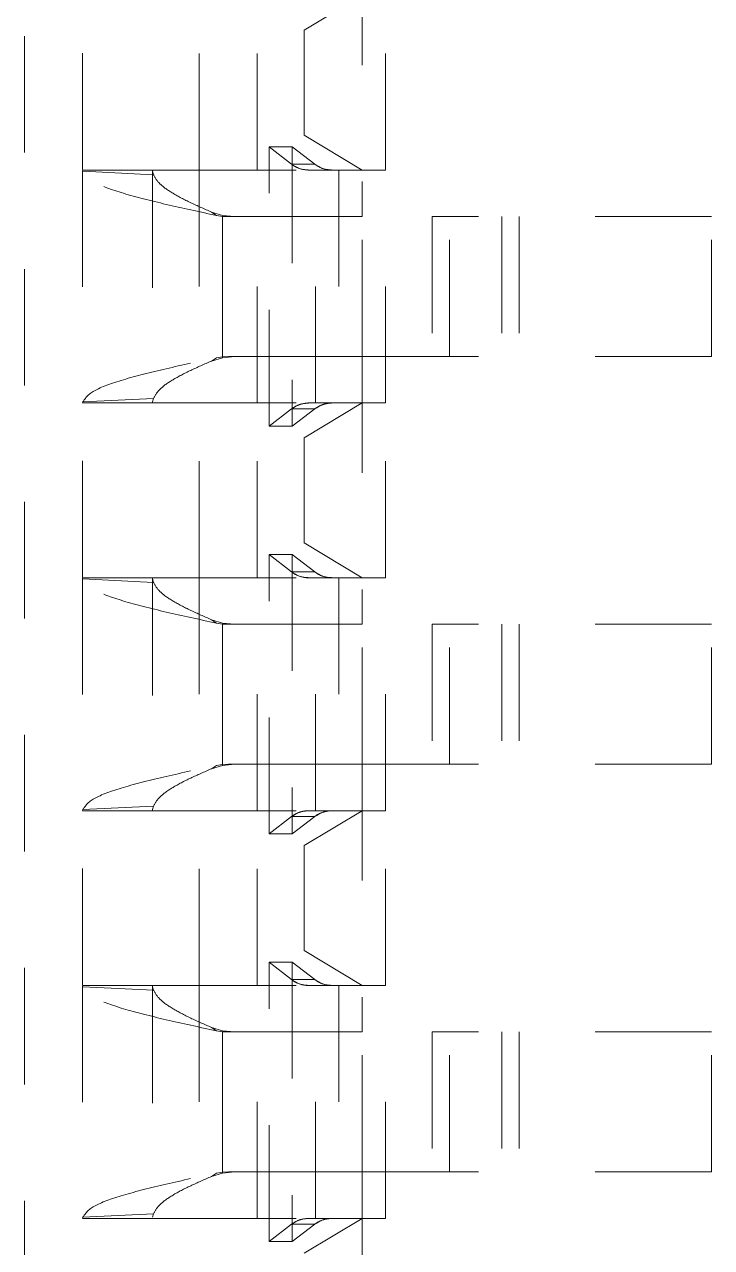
# Model space of a CAD drawing. Header units: millimetres. Extents: x 35 to 332, y 141 to 455.
# Drawn here: x 156.14 to 159.09, y 251.81 to 257.06 of the extents above; entities that cross this region are included whole.
import ezdxf

# ---------------------------------------------------------------- set-up
doc = ezdxf.new("R2010")
doc.units = ezdxf.units.MM
doc.linetypes.add('HIDDEN', pattern=[0.2, 0.1, -0.1])

# ---------------------------------------------------------------- blocks, each defined once
blk = doc.blocks.new('DFSADVS')
at = {"color": 0, "linetype": 'HIDDEN', "lineweight": 18}
for p, q in [((717.0854, -196.5293), (717.0854, -196.7543)), ((717.2054, -196.5293), (717.0854, -196.5293)), ((717.2054, -196.5293), (717.2054, -196.7543)), ((717.5554, -196.5293), (717.4354, -196.5293)), ((717.4354, -196.5293), (717.4354, -196.7543)), ((717.5554, -196.5293), (717.5554, -196.7543)), ((717.7854, -196.5293), (717.7854, -196.7543)), ((717.9054, -196.5293), (717.7854, -196.5293)), ((717.9054, -196.5293), (717.9054, -196.7543)), ((717.0854, -196.6943), (717.2054, -196.6943)), ((717.4354, -196.6943), (717.5554, -196.6943)), ((717.7854, -196.6943), (717.9054, -196.6943)), ((717.0854, -196.7092), (717.2054, -196.7092)), ((717.4354, -196.7092), (717.5554, -196.7092)), ((717.7854, -196.7092), (717.9054, -196.7092)), ((717.2054, -196.7543), (717.0854, -196.7543)), ((717.0854, -196.7543), (717.0854, -196.7692)), ((717.2054, -196.7692), (717.2054, -196.7543)), ((717.5554, -196.7543), (717.4354, -196.7543)), ((717.4354, -196.7543), (717.4354, -196.7692)), ((717.5554, -196.7692), (717.5554, -196.7543)), ((717.9054, -196.7543), (717.7854, -196.7543)), ((717.7854, -196.7543), (717.7854, -196.7692)), ((717.9054, -196.7692), (717.9054, -196.7543)), ((717.0854, -196.7692), (717.2054, -196.7692)), ((717.0854, -196.944), (717.0854, -196.7692)), ((717.2054, -196.7692), (717.2054, -196.944)), ((717.4354, -196.7692), (717.5554, -196.7692)), ((717.4354, -196.944), (717.4354, -196.7692)), ((717.5554, -196.7692), (717.5554, -196.944)), ((717.7854, -196.7692), (717.9054, -196.7692)), ((717.7854, -196.944), (717.7854, -196.7692)), ((717.9054, -196.7692), (717.9054, -196.944)), ((717.0454, -196.8093), (716.8954, -196.8093)), ((717.2454, -196.8093), (717.0454, -196.8093)), ((717.0454, -196.8093), (717.0454, -196.8293)), ((717.2454, -196.8293), (717.2454, -196.8093)), ((717.3954, -196.8093), (717.2454, -196.8093)), ((717.5954, -196.8093), (717.3954, -196.8093)), ((717.3954, -196.8093), (717.3954, -196.8293)), ((717.5954, -196.8293), (717.5954, -196.8093)), ((717.7454, -196.8093), (717.5954, -196.8093)), ((717.9454, -196.8093), (717.7454, -196.8093)), ((717.7454, -196.8093), (717.7454, -196.8293)), ((717.9454, -196.8293), (717.9454, -196.8093)), ((718.0954, -196.8093), (717.9454, -196.8093)), ((716.8554, -196.8293), (717.0854, -196.8293)), ((716.8954, -196.8293), (716.9254, -196.8792)), ((717.0154, -196.8792), (717.0454, -196.8293)), ((717.0454, -196.8293), (717.0454, -196.8494)), ((717.0854, -196.8293), (717.0854, -196.944)), ((717.2054, -196.8293), (717.0854, -196.8293)), ((717.2054, -196.944), (717.2054, -196.8293)), ((717.2054, -196.8293), (717.4354, -196.8293)), ((717.2454, -196.8494), (717.2454, -196.8293)), ((717.2454, -196.8293), (717.2754, -196.8792)), ((717.3654, -196.8792), (717.3954, -196.8293)), ((717.3954, -196.8293), (717.3954, -196.8494)), ((717.4354, -196.8293), (717.4354, -196.944)), ((717.5554, -196.8293), (717.4354, -196.8293)), ((717.5554, -196.944), (717.5554, -196.8293)), ((717.5554, -196.8293), (717.7854, -196.8293)), ((717.5954, -196.8494), (717.5954, -196.8293)), ((717.5954, -196.8293), (717.6254, -196.8792)), ((717.7154, -196.8792), (717.7454, -196.8293)), ((717.7454, -196.8293), (717.7454, -196.8494)), ((717.7854, -196.8293), (717.7854, -196.944)), ((717.9054, -196.8293), (717.7854, -196.8293)), ((717.9054, -196.944), (717.9054, -196.8293)), ((717.9054, -196.8293), (718.1354, -196.8293)), ((717.9454, -196.8494), (717.9454, -196.8293)), ((717.9454, -196.8293), (717.9754, -196.8792)), ((717.0454, -196.8494), (717.2454, -196.8494)), ((717.0454, -196.8494), (717.0454, -196.8555)), ((717.2454, -196.8555), (717.2454, -196.8494)), ((717.3954, -196.8494), (717.5954, -196.8494)), ((717.3954, -196.8494), (717.3954, -196.8555)), ((717.5954, -196.8555), (717.5954, -196.8494)), ((717.7454, -196.8494), (717.9454, -196.8494)), ((717.7454, -196.8494), (717.7454, -196.8555)), ((717.9454, -196.8555), (717.9454, -196.8494)), ((717.0454, -196.8555), (717.0454, -196.8755)), ((717.2454, -196.8755), (717.2454, -196.8555)), ((717.3954, -196.8555), (717.3954, -196.8755)), ((717.5954, -196.8755), (717.5954, -196.8555)), ((717.7454, -196.8555), (717.7454, -196.8755)), ((717.9454, -196.8755), (717.9454, -196.8555)), ((717.0254, -196.8893), (717.0404, -196.8699)), ((717.0404, -196.8699), (717.0404, -196.8899)), ((717.2454, -196.8693), (717.0454, -196.8693)), ((717.2454, -196.8693), (717.0454, -196.8693)), ((717.0454, -196.8755), (717.0454, -196.8693)), ((717.2454, -196.8693), (717.2454, -196.8755)), ((717.2505, -196.8699), (717.2654, -196.8893)), ((717.2505, -196.8899), (717.2505, -196.8699)), ((717.3754, -196.8893), (717.3904, -196.8699)), ((717.3904, -196.8699), (717.3904, -196.8899)), ((717.5954, -196.8693), (717.3954, -196.8693)), ((717.5954, -196.8693), (717.3954, -196.8693)), ((717.3954, -196.8755), (717.3954, -196.8693)), ((717.5954, -196.8693), (717.5954, -196.8755)), ((717.6005, -196.8699), (717.6154, -196.8893)), ((717.6005, -196.8899), (717.6005, -196.8699)), ((717.7254, -196.8893), (717.7404, -196.8699)), ((717.7404, -196.8699), (717.7404, -196.8899)), ((717.9454, -196.8693), (717.7454, -196.8693)), ((717.9454, -196.8693), (717.7454, -196.8693)), ((717.7454, -196.8755), (717.7454, -196.8693)), ((717.9454, -196.8693), (717.9454, -196.8755)), ((717.9505, -196.8699), (717.9654, -196.8893)), ((717.9505, -196.8899), (717.9505, -196.8699)), ((716.9254, -196.8792), (717.0154, -196.8792)), ((717.2754, -196.8792), (717.3654, -196.8792)), ((717.6254, -196.8792), (717.7154, -196.8792)), ((717.0254, -196.8893), (717.2654, -196.8893)), ((717.0254, -196.9092), (717.0254, -196.8893)), ((717.0254, -196.9092), (717.0404, -196.8899)), ((717.0454, -196.8859), (717.0454, -196.9193)), ((717.2454, -196.9193), (717.2454, -196.8858)), ((717.2505, -196.8899), (717.2654, -196.9092)), ((717.2654, -196.8893), (717.2654, -196.9092)), ((717.3754, -196.9092), (717.3754, -196.8893)), ((717.3754, -196.8893), (717.6154, -196.8893)), ((717.3754, -196.9092), (717.3904, -196.8899)), ((717.3954, -196.8859), (717.3954, -196.9193)), ((717.5954, -196.9193), (717.5954, -196.8858)), ((717.6005, -196.8899), (717.6154, -196.9092)), ((717.6154, -196.8893), (717.6154, -196.9092)), ((717.7254, -196.8893), (717.9654, -196.8893)), ((717.7254, -196.9092), (717.7254, -196.8893)), ((717.7254, -196.9092), (717.7404, -196.8899)), ((717.7454, -196.8859), (717.7454, -196.9193)), ((717.9454, -196.9193), (717.9454, -196.8858)), ((717.9505, -196.8899), (717.9654, -196.9092)), ((717.9654, -196.8893), (717.9654, -196.9092)), ((717.2654, -196.9092), (717.0254, -196.9092)), ((717.6154, -196.9092), (717.3754, -196.9092)), ((717.9654, -196.9092), (717.7254, -196.9092)), ((717.0454, -196.9193), (716.8954, -196.9193)), ((717.2454, -196.9193), (717.0454, -196.9193)), ((717.0454, -196.9193), (717.0454, -196.9693)), ((717.2454, -196.9693), (717.2454, -196.9193)), ((717.3954, -196.9193), (717.2454, -196.9193)), ((717.5954, -196.9193), (717.3954, -196.9193)), ((717.3954, -196.9193), (717.3954, -196.9693)), ((717.5954, -196.9693), (717.5954, -196.9193)), ((717.7454, -196.9193), (717.5954, -196.9193)), ((717.9454, -196.9193), (717.7454, -196.9193)), ((717.7454, -196.9193), (717.7454, -196.9693)), ((717.9454, -196.9693), (717.9454, -196.9193)), ((718.0954, -196.9193), (717.9454, -196.9193)), ((717.0844, -196.9493), (717.0854, -196.9389)), ((717.0844, -196.9493), (717.0854, -196.9389)), ((717.0854, -196.944), (717.0852, -196.9492)), ((717.0854, -196.944), (717.0852, -196.9493)), ((717.0854, -196.9389), (717.0854, -196.944)), ((717.0854, -196.9389), (717.0854, -196.944)), ((717.2054, -196.9389), (717.2065, -196.9493)), ((717.2054, -196.944), (717.2054, -196.9389)), ((717.2054, -196.9389), (717.2065, -196.9493)), ((717.2054, -196.944), (717.2054, -196.9389)), ((717.2054, -196.944), (717.2057, -196.9492)), ((717.2057, -196.9493), (717.2054, -196.944)), ((717.4344, -196.9493), (717.4354, -196.9389)), ((717.4344, -196.9493), (717.4354, -196.9389)), ((717.4354, -196.944), (717.4352, -196.9492)), ((717.4354, -196.944), (717.4352, -196.9493)), ((717.4354, -196.9389), (717.4354, -196.944)), ((717.4354, -196.9389), (717.4354, -196.944)), ((717.5554, -196.9389), (717.5565, -196.9493)), ((717.5554, -196.944), (717.5554, -196.9389)), ((717.5554, -196.9389), (717.5565, -196.9493)), ((717.5554, -196.944), (717.5554, -196.9389)), ((717.5554, -196.944), (717.5557, -196.9492)), ((717.5557, -196.9493), (717.5554, -196.944)), ((717.7844, -196.9493), (717.7854, -196.9389)), ((717.7844, -196.9493), (717.7854, -196.9389)), ((717.7854, -196.944), (717.7852, -196.9492)), ((717.7854, -196.944), (717.7852, -196.9493)), ((717.7854, -196.9389), (717.7854, -196.944)), ((717.7854, -196.9389), (717.7854, -196.944)), ((717.9054, -196.9389), (717.9065, -196.9493)), ((717.9054, -196.944), (717.9054, -196.9389)), ((717.9054, -196.9389), (717.9065, -196.9493)), ((717.9054, -196.944), (717.9054, -196.9389)), ((717.9054, -196.944), (717.9057, -196.9492)), ((717.9057, -196.9493), (717.9054, -196.944)), ((717.0844, -196.9493), (717.0815, -196.9586)), ((717.0815, -196.9586), (717.0844, -196.9493)), ((717.0815, -196.9586), (717.0844, -196.9544)), ((717.0844, -196.9544), (717.0815, -196.9586)), ((717.0852, -196.9492), (717.0844, -196.9544)), ((717.2065, -196.9493), (717.0844, -196.9493)), ((717.0852, -196.9493), (717.0844, -196.9544)), ((717.0852, -196.9493), (717.2057, -196.9493)), ((717.2054, -196.9493), (717.0854, -196.9493)), ((717.2065, -196.9544), (717.2057, -196.9492)), ((717.2065, -196.9544), (717.2057, -196.9493)), ((717.2094, -196.9586), (717.2065, -196.9493)), ((717.2065, -196.9493), (717.2094, -196.9586)), ((717.2065, -196.9544), (717.2094, -196.9586)), ((717.2094, -196.9586), (717.2065, -196.9544)), ((717.4344, -196.9493), (717.4315, -196.9586)), ((717.4315, -196.9586), (717.4344, -196.9493)), ((717.4315, -196.9586), (717.4344, -196.9544)), ((717.4344, -196.9544), (717.4315, -196.9586)), ((717.4352, -196.9492), (717.4344, -196.9544)), ((717.5565, -196.9493), (717.4344, -196.9493)), ((717.4352, -196.9493), (717.4344, -196.9544)), ((717.4352, -196.9493), (717.5557, -196.9493)), ((717.5554, -196.9493), (717.4354, -196.9493)), ((717.5565, -196.9544), (717.5557, -196.9492)), ((717.5565, -196.9544), (717.5557, -196.9493)), ((717.5594, -196.9586), (717.5565, -196.9493)), ((717.5565, -196.9493), (717.5594, -196.9586)), ((717.5565, -196.9544), (717.5594, -196.9586)), ((717.5594, -196.9586), (717.5565, -196.9544)), ((717.7844, -196.9493), (717.7815, -196.9586)), ((717.7815, -196.9586), (717.7844, -196.9493)), ((717.7815, -196.9586), (717.7844, -196.9544)), ((717.7844, -196.9544), (717.7815, -196.9586)), ((717.7852, -196.9492), (717.7844, -196.9544)), ((717.9065, -196.9493), (717.7844, -196.9493)), ((717.7852, -196.9493), (717.7844, -196.9544)), ((717.7852, -196.9493), (717.9057, -196.9493)), ((717.9054, -196.9493), (717.7854, -196.9493)), ((717.9065, -196.9544), (717.9057, -196.9492)), ((717.9065, -196.9544), (717.9057, -196.9493)), ((717.9094, -196.9586), (717.9065, -196.9493)), ((717.9065, -196.9493), (717.9094, -196.9586)), ((717.9065, -196.9544), (717.9094, -196.9586)), ((717.9094, -196.9586), (717.9065, -196.9544)), ((717.0454, -196.9693), (716.8954, -196.9693)), ((717.0454, -196.9693), (717.2454, -196.9693)), ((717.0454, -196.9693), (717.0454, -197.0093)), ((717.2454, -197.0093), (717.2454, -196.9693)), ((717.3954, -196.9693), (717.2454, -196.9693)), ((717.3954, -196.9693), (717.5954, -196.9693)), ((717.3954, -196.9693), (717.3954, -197.0093)), ((717.5954, -197.0093), (717.5954, -196.9693)), ((717.7454, -196.9693), (717.5954, -196.9693)), ((717.7454, -196.9693), (717.9454, -196.9693)), ((717.7454, -196.9693), (717.7454, -197.0093)), ((717.9454, -197.0093), (717.9454, -196.9693)), ((718.0954, -196.9693), (717.9454, -196.9693)), ((717.0454, -197.0093), (717.0454, -197.0693)), ((717.0465, -197.0093), (717.0454, -197.0093)), ((717.0454, -197.0093), (717.0454, -197.0693)), ((717.0465, -197.0691), (717.0494, -197.0085)), ((717.0494, -197.0085), (717.0465, -197.0093)), ((717.0494, -197.0085), (717.0465, -197.0093)), ((717.0465, -197.0691), (717.0494, -197.0085)), ((717.0465, -197.0093), (717.2444, -197.0093)), ((717.2415, -197.0085), (717.2444, -197.0691)), ((717.2444, -197.0093), (717.2415, -197.0085)), ((717.2444, -197.0093), (717.2415, -197.0085)), ((717.2415, -197.0085), (717.2444, -197.0691)), ((717.2454, -197.0093), (717.2444, -197.0093)), ((717.2454, -197.0693), (717.2454, -197.0093)), ((717.2454, -197.0693), (717.2454, -197.0093)), ((717.3954, -197.0093), (717.3954, -197.0693)), ((717.3965, -197.0093), (717.3954, -197.0093)), ((717.3954, -197.0093), (717.3954, -197.0693)), ((717.3965, -197.0691), (717.3994, -197.0085)), ((717.3994, -197.0085), (717.3965, -197.0093)), ((717.3994, -197.0085), (717.3965, -197.0093)), ((717.3965, -197.0691), (717.3994, -197.0085)), ((717.3965, -197.0093), (717.5944, -197.0093)), ((717.5915, -197.0085), (717.5944, -197.0691)), ((717.5944, -197.0093), (717.5915, -197.0085)), ((717.5944, -197.0093), (717.5915, -197.0085)), ((717.5915, -197.0085), (717.5944, -197.0691)), ((717.5954, -197.0093), (717.5944, -197.0093)), ((717.5954, -197.0693), (717.5954, -197.0093)), ((717.5954, -197.0693), (717.5954, -197.0093)), ((717.7454, -197.0093), (717.7454, -197.0693)), ((717.7465, -197.0093), (717.7454, -197.0093)), ((717.7454, -197.0093), (717.7454, -197.0693)), ((717.7465, -197.0691), (717.7494, -197.0085)), ((717.7494, -197.0085), (717.7465, -197.0093)), ((717.7465, -197.0691), (717.7494, -197.0085)), ((717.7494, -197.0085), (717.7465, -197.0093)), ((717.7465, -197.0093), (717.9444, -197.0093)), ((717.9415, -197.0085), (717.9444, -197.0691)), ((717.9444, -197.0093), (717.9415, -197.0085)), ((717.9444, -197.0093), (717.9415, -197.0085)), ((717.9415, -197.0085), (717.9444, -197.0691)), ((717.9454, -197.0693), (717.9454, -197.0093)), ((717.9454, -197.0693), (717.9454, -197.0093)), ((717.0451, -197.0693), (716.8958, -197.0693)), ((717.0465, -197.0691), (717.0457, -197.0693)), ((717.0465, -197.0691), (717.0457, -197.0693)), ((717.0457, -197.0693), (717.2452, -197.0693)), ((717.2444, -197.0691), (717.2452, -197.0693)), ((717.2452, -197.0693), (717.2444, -197.0691)), ((717.3951, -197.0693), (717.2458, -197.0693)), ((717.3965, -197.0691), (717.3957, -197.0693)), ((717.3965, -197.0691), (717.3957, -197.0693)), ((717.3957, -197.0693), (717.5952, -197.0693)), ((717.5944, -197.0691), (717.5952, -197.0693)), ((717.5952, -197.0693), (717.5944, -197.0691)), ((717.7451, -197.0693), (717.5958, -197.0693)), ((717.7465, -197.0691), (717.7457, -197.0693)), ((717.7465, -197.0691), (717.7457, -197.0693)), ((717.7457, -197.0693), (717.9452, -197.0693)), ((717.9444, -197.0691), (717.9452, -197.0693)), ((717.9452, -197.0693), (717.9444, -197.0691)), ((718.0951, -197.0693), (717.9458, -197.0693)), ((714.5304, -197.1193), (723.9604, -197.1193))]:
    blk.add_line(p, q, dxfattribs=at)
for centre, radius, start, end in [((717.0218, -196.8553), 0.0236, 321.7668, 359.5913), ((717.2691, -196.8553), 0.0236, 180.4087, 218.2332), ((717.3719, -196.8553), 0.0236, 321.7282, 359.6298), ((717.619, -196.8553), 0.0236, 180.3702, 218.2718), ((717.7218, -196.8553), 0.0237, 321.7903, 359.5678), ((717.969, -196.8553), 0.0236, 180.3917, 218.2503), ((717.0218, -196.8753), 0.0236, 321.7708, 359.5873), ((717.2691, -196.8753), 0.0236, 180.4127, 218.2292), ((717.3719, -196.8753), 0.0236, 321.7322, 359.6259), ((717.619, -196.8753), 0.0236, 180.3741, 218.2678), ((717.7218, -196.8753), 0.0237, 321.7943, 359.5638), ((717.9691, -196.8753), 0.0236, 180.3956, 218.2463)]:
    blk.add_arc(centre, radius, start, end, dxfattribs=at)
for points, knots in [([(717.0404, -196.8699), (717.0418, -196.8677), (717.0448, -196.8632), (717.0452, -196.858), (717.0454, -196.8555)], [0, 0, 0, 0, 0.499962, 1, 1, 1, 1]), ([(717.2454, -196.8555), (717.2457, -196.858), (717.2461, -196.8632), (717.2491, -196.8677), (717.2505, -196.8699)], [0, 0, 0, 0, 0.500038, 1, 1, 1, 1]), ([(717.3904, -196.8699), (717.3918, -196.8677), (717.3948, -196.8632), (717.3952, -196.858), (717.3954, -196.8555)], [0, 0, 0, 0, 0.500023, 1, 1, 1, 1]), ([(717.5954, -196.8555), (717.5957, -196.858), (717.5961, -196.8632), (717.5991, -196.8677), (717.6005, -196.8699)], [0, 0, 0, 0, 0.499977, 1, 1, 1, 1]), ([(717.7404, -196.8699), (717.7418, -196.8677), (717.7448, -196.8632), (717.7452, -196.858), (717.7454, -196.8555)], [0, 0, 0, 0, 0.499962, 1, 1, 1, 1]), ([(717.9454, -196.8555), (717.9457, -196.858), (717.9461, -196.8632), (717.949, -196.8677), (717.9505, -196.8699)], [0, 0, 0, 0, 0.499977, 1, 1, 1, 1]), ([(717.0404, -196.8899), (717.0418, -196.8877), (717.0448, -196.8832), (717.0452, -196.878), (717.0454, -196.8755)], [0, 0, 0, 0, 0.499962, 1, 1, 1, 1]), ([(717.2454, -196.8755), (717.2457, -196.878), (717.2461, -196.8832), (717.2491, -196.8877), (717.2505, -196.8899)], [0, 0, 0, 0, 0.500038, 1, 1, 1, 1]), ([(717.3904, -196.8899), (717.3918, -196.8877), (717.3948, -196.8832), (717.3952, -196.878), (717.3954, -196.8755)], [0, 0, 0, 0, 0.500023, 1, 1, 1, 1]), ([(717.5954, -196.8755), (717.5957, -196.878), (717.5961, -196.8832), (717.5991, -196.8877), (717.6005, -196.8899)], [0, 0, 0, 0, 0.499977, 1, 1, 1, 1]), ([(717.7404, -196.8899), (717.7418, -196.8877), (717.7448, -196.8832), (717.7452, -196.878), (717.7454, -196.8755)], [0, 0, 0, 0, 0.499962, 1, 1, 1, 1]), ([(717.9454, -196.8755), (717.9457, -196.878), (717.9461, -196.8832), (717.949, -196.8877), (717.9505, -196.8899)], [0, 0, 0, 0, 0.499977, 1, 1, 1, 1]), ([(717.2454, -196.9193), (717.2454, -196.9125), (717.2454, -196.9035), (717.2454, -196.8965), (717.2454, -196.8948)], [0, 0, 0, 0, 0.7521235, 1, 1, 1, 1]), ([(717.5954, -196.9193), (717.5954, -196.9125), (717.5954, -196.9035), (717.5954, -196.8965), (717.5954, -196.8948)], [0, 0, 0, 0, 0.7521235, 1, 1, 1, 1]), ([(717.0454, -196.8981), (717.0454, -196.8988), (717.0454, -196.9048), (717.0454, -196.9124), (717.0454, -196.9193)], [0, 0, 0, 0, 0.108338, 1, 1, 1, 1]), ([(717.3954, -196.8981), (717.3954, -196.8988), (717.3954, -196.9048), (717.3954, -196.9124), (717.3954, -196.9193)], [0, 0, 0, 0, 0.108338, 1, 1, 1, 1]), ([(717.7454, -196.8981), (717.7454, -196.8988), (717.7454, -196.9048), (717.7454, -196.9124), (717.7454, -196.9193)], [0, 0, 0, 0, 0.108338, 1, 1, 1, 1]), ([(717.9454, -196.9193), (717.9454, -196.9124), (717.9454, -196.9048), (717.9454, -196.8988), (717.9454, -196.8982)], [0, 0, 0, 0, 0.89222, 1, 1, 1, 1]), ([(717.0844, -196.9544), (717.0812, -196.9692), (717.0749, -196.9987), (717.0654, -197.0359), (717.056, -197.0624), (717.0497, -197.0669), (717.0465, -197.0691)], [0, 0, 0, 0, 0.25001, 0.499994, 0.75, 1, 1, 1, 1]), ([(717.0844, -196.9544), (717.0812, -196.9692), (717.0749, -196.9987), (717.0654, -197.0359), (717.056, -197.0624), (717.0497, -197.0669), (717.0465, -197.0691)], [0, 0, 0, 0, 0.249991, 0.499991, 0.749997, 1, 1, 1, 1]), ([(717.0815, -196.9586), (717.0788, -196.9647), (717.0735, -196.977), (717.0654, -196.9923), (717.0574, -197.0039), (717.0521, -197.007), (717.0494, -197.0085)], [0, 0, 0, 0, 0.249979, 0.500009, 0.749996, 1, 1, 1, 1]), ([(717.0815, -196.9586), (717.0788, -196.9647), (717.0735, -196.977), (717.0654, -196.9923), (717.0574, -197.0039), (717.0521, -197.007), (717.0494, -197.0085)], [0, 0, 0, 0, 0.249979, 0.500009, 0.749996, 1, 1, 1, 1]), ([(717.2444, -197.0691), (717.2412, -197.0669), (717.2349, -197.0624), (717.2254, -197.0359), (717.216, -196.9987), (717.2097, -196.9692), (717.2065, -196.9544)], [0, 0, 0, 0, 0.249985, 0.499999, 0.749985, 1, 1, 1, 1]), ([(717.2444, -197.0691), (717.2412, -197.0669), (717.2349, -197.0624), (717.2254, -197.0359), (717.216, -196.9987), (717.2097, -196.9692), (717.2065, -196.9544)], [0, 0, 0, 0, 0.249998, 0.500007, 0.74999, 1, 1, 1, 1]), ([(717.2094, -196.9586), (717.2121, -196.9647), (717.2174, -196.977), (717.2254, -196.9923), (717.2335, -197.0039), (717.2388, -197.007), (717.2415, -197.0085)], [0, 0, 0, 0, 0.249975, 0.5000006, 0.75, 1, 1, 1, 1]), ([(717.2094, -196.9586), (717.2121, -196.9647), (717.2174, -196.977), (717.2254, -196.9923), (717.2335, -197.0039), (717.2388, -197.007), (717.2415, -197.0085)], [0, 0, 0, 0, 0.249987, 0.500024, 0.750036, 1, 1, 1, 1]), ([(717.4344, -196.9544), (717.4312, -196.9692), (717.4249, -196.9987), (717.4154, -197.0359), (717.406, -197.0624), (717.3997, -197.0669), (717.3965, -197.0691)], [0, 0, 0, 0, 0.250012, 0.499997, 0.750003, 1, 1, 1, 1]), ([(717.4344, -196.9544), (717.4312, -196.9692), (717.4249, -196.9987), (717.4154, -197.0359), (717.406, -197.0624), (717.3997, -197.0669), (717.3965, -197.0691)], [0, 0, 0, 0, 0.2499957, 0.4999953, 0.7500013, 1, 1, 1, 1]), ([(717.4315, -196.9586), (717.4288, -196.9647), (717.4235, -196.977), (717.4154, -196.9923), (717.4074, -197.0039), (717.4021, -197.007), (717.3994, -197.0085)], [0, 0, 0, 0, 0.249979, 0.500009, 0.749996, 1, 1, 1, 1]), ([(717.4315, -196.9586), (717.4288, -196.9647), (717.4235, -196.977), (717.4154, -196.9923), (717.4074, -197.0039), (717.4021, -197.007), (717.3994, -197.0085)], [0, 0, 0, 0, 0.249979, 0.500009, 0.749996, 1, 1, 1, 1]), ([(717.5944, -197.0691), (717.5912, -197.0669), (717.5849, -197.0624), (717.5754, -197.0359), (717.566, -196.9987), (717.5597, -196.9692), (717.5565, -196.9544)], [0, 0, 0, 0, 0.2499861, 0.4999965, 0.749984, 1, 1, 1, 1]), ([(717.5944, -197.0691), (717.5912, -197.0669), (717.5849, -197.0624), (717.5754, -197.0359), (717.566, -196.9987), (717.5597, -196.9692), (717.5565, -196.9544)], [0, 0, 0, 0, 0.2499987, 0.5000047, 0.749989, 1, 1, 1, 1]), ([(717.5594, -196.9586), (717.5621, -196.9647), (717.5674, -196.977), (717.5754, -196.9923), (717.5835, -197.0039), (717.5888, -197.007), (717.5915, -197.0085)], [0, 0, 0, 0, 0.249979, 0.500009, 0.749996, 1, 1, 1, 1]), ([(717.5594, -196.9586), (717.5621, -196.9647), (717.5674, -196.977), (717.5754, -196.9923), (717.5835, -197.0039), (717.5888, -197.007), (717.5915, -197.0085)], [0, 0, 0, 0, 0.249987, 0.500024, 0.750018, 1, 1, 1, 1]), ([(717.7844, -196.9544), (717.7812, -196.9692), (717.7749, -196.9987), (717.7654, -197.0359), (717.756, -197.0624), (717.7497, -197.0669), (717.7465, -197.0691)], [0, 0, 0, 0, 0.25001, 0.499994, 0.750004, 1, 1, 1, 1]), ([(717.7844, -196.9544), (717.7812, -196.9692), (717.7749, -196.9987), (717.7654, -197.0359), (717.756, -197.0624), (717.7497, -197.0669), (717.7465, -197.0691)], [0, 0, 0, 0, 0.249991, 0.499991, 0.750001, 1, 1, 1, 1]), ([(717.7815, -196.9586), (717.7788, -196.9647), (717.7735, -196.977), (717.7654, -196.9923), (717.7574, -197.0039), (717.7521, -197.007), (717.7494, -197.0085)], [0, 0, 0, 0, 0.249975, 0.5000006, 0.75, 1, 1, 1, 1]), ([(717.7815, -196.9586), (717.7788, -196.9647), (717.7735, -196.977), (717.7654, -196.9923), (717.7574, -197.0039), (717.7521, -197.007), (717.7494, -197.0085)], [0, 0, 0, 0, 0.249975, 0.5000006, 0.75, 1, 1, 1, 1]), ([(717.9444, -197.0691), (717.9412, -197.0669), (717.9349, -197.0624), (717.9254, -197.0359), (717.916, -196.9987), (717.9097, -196.9692), (717.9065, -196.9544)], [0, 0, 0, 0, 0.2499861, 0.4999965, 0.749984, 1, 1, 1, 1]), ([(717.9444, -197.0691), (717.9412, -197.0669), (717.9349, -197.0624), (717.9254, -197.0359), (717.916, -196.9987), (717.9097, -196.9692), (717.9065, -196.9544)], [0, 0, 0, 0, 0.250002, 0.500007, 0.74999, 1, 1, 1, 1]), ([(717.9094, -196.9586), (717.9121, -196.9647), (717.9174, -196.977), (717.9254, -196.9923), (717.9335, -197.0039), (717.9388, -197.007), (717.9415, -197.0085)], [0, 0, 0, 0, 0.249979, 0.500009, 0.749996, 1, 1, 1, 1]), ([(717.9094, -196.9586), (717.9121, -196.9647), (717.9174, -196.977), (717.9254, -196.9923), (717.9335, -197.0039), (717.9388, -197.007), (717.9415, -197.0085)], [0, 0, 0, 0, 0.249987, 0.500024, 0.750018, 1, 1, 1, 1]), ([(717.0454, -197.0093), (717.0454, -197.0087), (717.0454, -197.0074), (717.0454, -196.9982), (717.0454, -196.985), (717.0454, -196.9745), (717.0454, -196.9693)], [0, 0, 0, 0, 0.250005, 0.500017, 0.749998, 1, 1, 1, 1]), ([(717.2454, -196.9693), (717.2454, -196.9745), (717.2454, -196.985), (717.2454, -196.9982), (717.2454, -197.0074), (717.2454, -197.0087), (717.2454, -197.0093)], [0, 0, 0, 0, 0.250002, 0.499983, 0.749995, 1, 1, 1, 1]), ([(717.3954, -197.0093), (717.3954, -197.0087), (717.3954, -197.0074), (717.3954, -196.9982), (717.3954, -196.985), (717.3954, -196.9745), (717.3954, -196.9693)], [0, 0, 0, 0, 0.250005, 0.500017, 0.749998, 1, 1, 1, 1]), ([(717.5954, -196.9693), (717.5954, -196.9745), (717.5954, -196.985), (717.5954, -196.9982), (717.5954, -197.0074), (717.5954, -197.0087), (717.5954, -197.0093)], [0, 0, 0, 0, 0.250002, 0.499983, 0.749995, 1, 1, 1, 1]), ([(717.7454, -197.0093), (717.7454, -197.0087), (717.7454, -197.0074), (717.7454, -196.9982), (717.7454, -196.985), (717.7454, -196.9745), (717.7454, -196.9693)], [0, 0, 0, 0, 0.250005, 0.500017, 0.749998, 1, 1, 1, 1]), ([(717.9454, -196.9693), (717.9454, -196.9745), (717.9454, -196.985), (717.9454, -196.9982), (717.9454, -197.0074), (717.9454, -197.0087), (717.9454, -197.0093)], [0, 0, 0, 0, 0.250002, 0.499983, 0.749995, 1, 1, 1, 1])]:
    blk.add_open_spline(points, degree=3, knots=knots, dxfattribs=at)

msp = doc.modelspace()

# ---------------------------------------------------------------- block references
at = {"xscale": 5, "yscale": 5, "zscale": 5, "rotation": 270}
msp.add_blockref('DFSADVS', (1141.7362, 3841.6624), dxfattribs=at)

doc.saveas('drawing.dxf')
